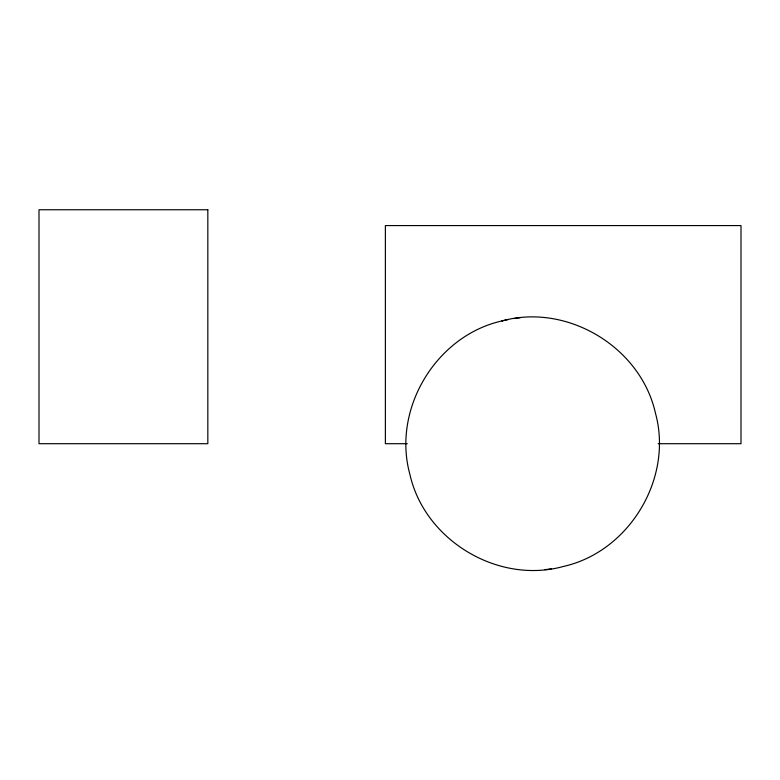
<?xml version="1.0" encoding="UTF-8"?>
<svg xmlns="http://www.w3.org/2000/svg" width="780" height="780" viewBox="0 0 780 780"><rect width="100%" height="100%" fill="white"/><g stroke="black" fill="none" stroke-linecap="round" stroke-linejoin="round"><path stroke-width="1.17" d="M501.91 320.95C435.913 335.741 391.833 409.276 409.919 474.445C424.7 540.452 498.225 584.532 563.404 566.456C629.401 551.665 673.481 478.13 655.395 412.952C640.614 346.954 567.089 302.874 501.91 320.95L507.975 319.595M514.088 318.532L520.26 317.772M545.064 569.634L551.226 568.874M407.306 443.703L385.378 443.703L385.378 225.576L741 225.576L741 443.703L658.183 443.703M207.831 209.752L39 209.752L39 443.703L207.831 443.703L207.831 209.752"/></g></svg>
